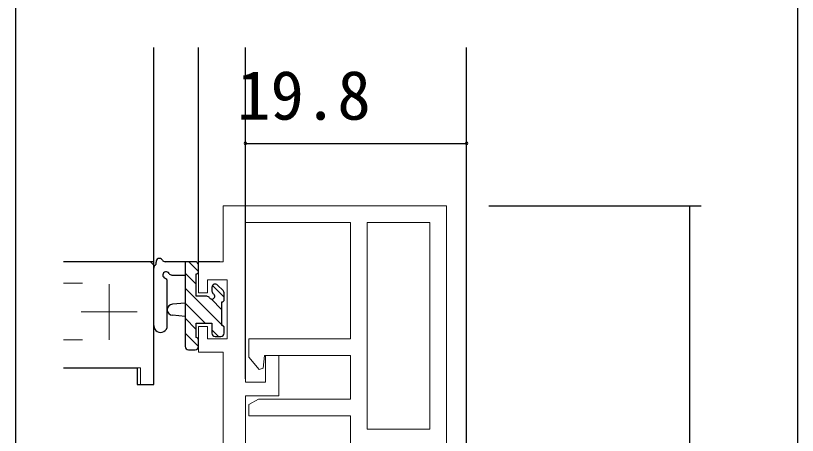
# Model space of a CAD drawing. Units: millimetres, scale not verified. Extents: x -567 to 567, y -403 to 403.
# Drawn here: x -175.5 to -105.5, y -98.2 to -60.7 of the extents above; entities that cross this region are included whole.
import ezdxf
from ezdxf.enums import TextEntityAlignment as Align

# ---------------------------------------------------------------- set-up
doc = ezdxf.new("R2010")
doc.units = ezdxf.units.MM
doc.header["$LTSCALE"] = 2
for name, color, linetype in [('0-0_0', 7, 'Continuous'), ('0-3_YKK_12', 2, 'Continuous'), ('0-4_YKK_13', 4, 'Continuous'), ('0-6_YKK_D', 6, 'Continuous')]:
    doc.layers.add(name, color=color, linetype=linetype)
doc.layers.add('0-2_YKK_11', color=7, linetype='Continuous', lineweight=18)
doc.styles.add('ＭＳ ゴシック', font='')
doc.styles.get('ＭＳ ゴシック').set_extended_font_data('MS Gothic')

msp = doc.modelspace()

# ---------------------------------------------------------------- linework, layer by layer
at = {"layer": '0-0_0'}
msp.add_line((-105.477, -48.099), (-105.477, -153.099), dxfattribs=at)
msp.add_lwpolyline([(-175.477, -48.099), (-175.477, -153.099), (-105.477, -153.099)], dxfattribs=at)
at = {"layer": '0-2_YKK_11'}
for p, q in [((-143.999, -79.184), (-143.999, -97.684)), ((-163.399, -82.684), (-171.197, -82.684)), ((-169.499, -84.614), (-171.197, -84.614)), ((-169.499, -84.614), (-171.197, -84.614)), ((-171.197, -89.684), (-169.499, -89.684))]:
    msp.add_line(p, q, dxfattribs=at)
at = {"layer": '0-2_YKK_11', "color": 2}
for p, q in [((-167.099, -84.684), (-167.099, -89.684)), ((-169.599, -87.184), (-164.599, -87.184))]:
    msp.add_line(p, q, dxfattribs=at)
at = {"layer": '0-2_YKK_11'}
for points in [[(-156.899, -113.184), (-156.899, -90.784), (-159.099, -90.784), (-159.099, -88.484), (-158.299, -88.484), (-158.299, -89.584), (-156.529, -89.584), (-156.529, -84.314), (-158.299, -84.314), (-158.299, -85.484), (-159.099, -85.484), (-159.099, -82.684), (-156.899, -82.684), (-156.899, -77.684), (-154.899, -77.684), (-154.899, -93.484), (-153.099, -93.484), (-153.099, -91.084), (-151.899, -91.084), (-151.899, -94.684), (-154.899, -94.684), (-154.899, -106.184)], [(-145.499, -99.684), (-145.499, -96.484), (-154.599, -96.484), (-154.599, -95.484), (-153.733, -94.984), (-145.499, -94.984), (-145.499, -91.084), (-153.199, -91.084), (-153.298, -92.21), (-153.68, -92.331), (-154.599, -91.235), (-154.599, -89.584), (-145.499, -89.584), (-145.499, -79.184), (-154.899, -79.184), (-154.899, -77.684), (-136.899, -77.684), (-136.899, -127.684)], [(-171.197, -92.184), (-164.299, -92.184), (-164.299, -93.684), (-163.099, -93.684), (-163.099, -92.184), (-163.099, -82.984), (-163.399, -82.684)]]:
    msp.add_lwpolyline(points, dxfattribs=at)
msp.add_lwpolyline([(-143.999, -79.184), (-143.999, -97.684), (-138.399, -97.684), (-138.399, -79.184)], close=True, dxfattribs=at)
at = {"layer": '0-3_YKK_12'}
for p, q in [((-163.099, -93.684), (-163.099, -63.513)), ((-154.899, -93.184), (-154.899, -63.513)), ((-135.099, -127.684), (-135.099, -63.513)), ((-163.099, -82.684), (-171.197, -82.684)), ((-171.197, -92.184), (-164.599, -92.184)), ((-164.599, -92.184), (-164.599, -93.684)), ((-164.599, -93.684), (-163.099, -93.684))]:
    msp.add_line(p, q, dxfattribs=at)
msp.add_lwpolyline([(-157.199, -82.684), (-159.099, -82.684), (-159.099, -63.513)], dxfattribs=at)
at = {"layer": '0-4_YKK_13'}
for p, q in [((-163.099, -88.412), (-163.099, -83.25)), ((-163.099, -88.412), (-163.099, -83.25)), ((-159.399, -82.684), (-162.079, -82.684)), ((-159.399, -82.684), (-162.079, -82.684)), ((-160.299, -82.684), (-160.299, -90.284)), ((-160.299, -82.684), (-160.299, -90.284)), ((-159.099, -83.554), (-159.968, -82.684)), ((-159.099, -83.554), (-159.968, -82.684)), ((-159.099, -83.584), (-159.099, -82.984)), ((-159.099, -83.584), (-159.099, -82.984)), ((-161.479, -83.884), (-160.299, -83.884)), ((-161.479, -83.884), (-160.299, -83.884)), ((-159.299, -84.701), (-160.299, -83.701)), ((-159.299, -84.701), (-160.299, -83.701)), ((-161.899, -88.412), (-161.896, -84.451)), ((-161.899, -88.412), (-161.896, -84.451)), ((-156.999, -88.348), (-160.299, -85.048)), ((-156.999, -88.348), (-160.299, -85.048)), ((-157.899, -84.984), (-157.899, -85.323)), ((-157.899, -84.984), (-157.899, -85.323)), ((-156.799, -85.854), (-157.843, -84.81)), ((-156.799, -85.854), (-157.843, -84.81)), ((-156.887, -85.272), (-157.387, -84.772)), ((-156.887, -85.272), (-157.387, -84.772)), ((-156.999, -87.001), (-157.978, -86.021)), ((-156.999, -87.001), (-157.978, -86.021)), ((-156.799, -86.084), (-156.799, -85.484)), ((-156.799, -86.084), (-156.799, -85.484)), ((-160.299, -86.384), (-161.443, -86.486)), ((-160.299, -86.384), (-161.443, -86.486)), ((-158.509, -88.184), (-160.299, -86.395)), ((-158.509, -88.184), (-160.299, -86.395)), ((-156.999, -88.384), (-156.999, -86.284)), ((-156.999, -88.384), (-156.999, -86.284)), ((-160.299, -87.584), (-161.443, -87.482)), ((-160.299, -87.584), (-161.443, -87.482)), ((-159.299, -88.742), (-160.299, -87.742)), ((-159.299, -88.742), (-160.299, -87.742)), ((-157.309, -89.384), (-157.899, -88.795)), ((-157.309, -89.384), (-157.899, -88.795)), ((-156.803, -88.543), (-156.958, -88.388)), ((-156.803, -88.543), (-156.958, -88.389)), ((-156.799, -89.084), (-156.799, -88.584)), ((-156.799, -89.084), (-156.799, -88.584)), ((-159.099, -90.289), (-160.299, -89.089)), ((-159.099, -90.289), (-160.299, -89.089)), ((-157.599, -89.384), (-157.099, -89.384)), ((-157.599, -89.384), (-157.099, -89.384)), ((-159.099, -90.284), (-159.099, -89.684)), ((-159.099, -90.284), (-159.099, -89.684)), ((-159.999, -90.584), (-159.399, -90.584)), ((-159.999, -90.584), (-159.399, -90.584))]:
    msp.add_line(p, q, dxfattribs=at)
for points in [[(-158.36, -85.784), (-159.299, -85.784), (-159.299, -83.784)], [(-158.36, -85.784), (-159.299, -85.784), (-159.299, -83.784)], [(-159.299, -89.484), (-159.299, -88.184), (-157.899, -88.184), (-157.899, -89.084)], [(-159.299, -89.484), (-159.299, -88.184), (-157.899, -88.184), (-157.899, -89.084)]]:
    msp.add_lwpolyline(points, dxfattribs=at)
for centre, radius, start, end in [((-162.599, -82.684), 0.3, 30, 190.52878), ((-162.599, -82.684), 0.3, 30, 190.52878), ((-162.079, -82.384), 0.3, 210, 270), ((-162.079, -82.384), 0.3, 210, 270), ((-162.799, -83.25), 0.3, 130.52878, 180), ((-162.799, -83.25), 0.3, 130.52878, 180), ((-163.189, -82.794), 0.3, 310.52878, 10.52878), ((-163.189, -82.794), 0.3, 310.52878, 10.52878), ((-159.399, -82.984), 0.3, 0, 90), ((-159.399, -82.984), 0.3, 360, 90), ((-161.999, -83.884), 0.3, 30, 250.81024), ((-161.999, -83.884), 0.3, 30, 250.81024), ((-161.479, -83.584), 0.3, 210, 270), ((-161.479, -83.584), 0.3, 210, 270), ((-159.299, -83.584), 0.2, 270, 0), ((-159.299, -83.584), 0.2, 270, 360), ((-162.196, -84.451), 0.3, 359.95977, 70.81024), ((-162.196, -84.451), 0.3, 359.95977, 70.81024), ((-157.599, -84.984), 0.3, 45, 180), ((-157.599, -84.984), 0.3, 45, 180), ((-157.599, -85.323), 0.3, 180, 236.94427), ((-157.599, -85.323), 0.3, 180, 236.94427), ((-157.099, -85.484), 0.3, 0, 45), ((-157.099, -85.484), 0.3, 360, 45), ((-158.36, -86.084), 0.3, 33.05573, 90), ((-158.36, -86.084), 0.3, 33.05573, 90), ((-157.899, -85.784), 0.25, 213.05573, 56.94427), ((-157.899, -85.784), 0.25, 213.05573, 56.94427), ((-156.999, -86.084), 0.2, 270, 0), ((-156.999, -86.084), 0.2, 270, 360), ((-161.399, -86.984), 0.5, 95.09207, 264.90793), ((-161.399, -86.984), 0.5, 95.09207, 264.90793), ((-162.499, -88.412), 0.6, 179.95977, 359.95977), ((-162.499, -88.412), 0.6, 179.95977, 359.95977), ((-156.999, -88.584), 0.2, 0, 90), ((-156.999, -88.584), 0.2, 360, 90), ((-159.299, -89.684), 0.2, 0, 90), ((-159.299, -89.684), 0.2, 360, 90), ((-157.599, -89.084), 0.3, 180, 270), ((-157.599, -89.084), 0.3, 180, 270), ((-157.099, -89.084), 0.3, 270, 0), ((-157.099, -89.084), 0.3, 270, 360), ((-159.999, -90.284), 0.3, 180, 270), ((-159.999, -90.284), 0.3, 180, 270), ((-159.399, -90.284), 0.3, 270, 0), ((-159.399, -90.284), 0.3, 270, 360)]:
    msp.add_arc(centre, radius, start, end, dxfattribs=at)
at = {"layer": '0-6_YKK_D'}
for p, q in [((-154.899, -72.087), (-135.099, -72.087)), ((-133.099, -77.684), (-114.099, -77.684)), ((-133.099, -77.684), (-114.099, -77.684)), ((-115.099, -131.184), (-115.099, -77.684))]:
    msp.add_line(p, q, dxfattribs=at)
for centre, start, end in [((-154.899, -72.087), 0, 180), ((-154.899, -72.087), 0, 180), ((-154.899, -72.087), 180, 0), ((-154.899, -72.087), 180, 0), ((-135.099, -72.087), 0, 180), ((-135.099, -72.087), 180, 0)]:
    msp.add_arc(centre, 0.106, start, end, dxfattribs=at)

# ---------------------------------------------------------------- texts
at = {"layer": '0-6_YKK_D', "style": 'ＭＳ ゴシック'}
msp.add_text('19.8', height=4.399, dxfattribs=at).set_placement((-155.648, -71.287), align=Align.BOTTOM_LEFT)

doc.saveas('drawing.dxf')
